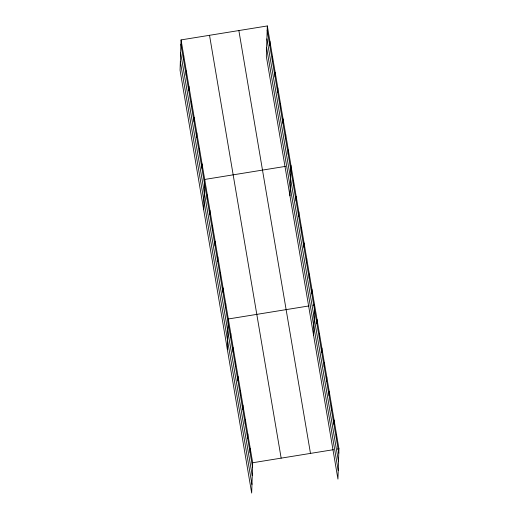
<?xml version="1.0" encoding="UTF-8"?>
<svg xmlns="http://www.w3.org/2000/svg" width="519" height="519" viewBox="0 0 519 519"><rect width="100%" height="100%" fill="white"/><g stroke="black" fill="none" stroke-linecap="round" stroke-linejoin="round"><path stroke-width="0.78" d="M181.06 39.905L180.054 70.214L251.676 493.05L252.682 462.747L181.06 39.905L267.324 25.95L338.946 448.786L337.94 479.095L266.318 56.253L267.324 25.95M183.544 59.743L183.687 55.41M186.172 75.242L186.315 70.915M188.793 90.747L188.942 86.42M191.42 106.252L191.563 101.925M194.048 121.757L194.19 117.424M196.675 137.263L196.818 132.929M199.302 152.768L199.445 148.434M201.923 168.266L202.073 163.939M203.688 209.747L204.694 179.444L285.424 166.385M207.178 199.277L207.321 194.949M209.806 214.782L209.948 210.454M212.433 230.287L212.576 225.953M215.054 245.792L215.203 241.458M217.682 261.291L217.824 256.963M220.309 276.796L220.452 272.469M222.936 292.301L223.079 287.974M225.564 307.806L225.707 303.479M227.328 349.287L228.328 318.977L309.058 305.918M230.624 337.687L230.767 333.354M233.057 352.064L233.2 347.73M235.49 366.44L235.639 362.113M237.929 380.816L238.072 376.489M240.362 395.193L240.505 390.865M242.795 409.569L242.944 405.242M245.234 423.945L245.377 419.618M247.667 438.321L247.81 433.994M250.106 452.698L250.249 448.371M269.809 45.782L269.951 41.455M272.43 61.287L272.579 56.96M275.057 76.793L275.2 72.465M277.684 92.298L277.827 87.964M280.312 107.803L280.455 103.469M282.939 123.301L283.082 118.974M285.56 138.807L285.709 134.479M288.188 154.312L288.33 149.985M289.952 195.793L290.958 165.49M293.443 185.322L293.585 180.988M296.07 200.827L296.213 196.493M298.691 216.332L298.834 211.999M301.318 231.831L301.461 227.504M303.946 247.336L304.089 243.009M306.573 262.841L306.716 258.514M309.201 278.346L309.343 274.013M311.822 293.851L311.964 289.518M313.586 335.326L314.592 305.023L313.009 305.282M316.882 323.733L317.031 319.399M319.321 338.109L319.464 333.775M321.754 352.485L321.897 348.152M324.193 366.862L324.336 362.528M326.626 381.238L326.769 376.904M329.059 395.614L329.202 391.281M331.498 409.991L331.641 405.657M333.931 424.367L334.074 420.033M336.364 438.743L336.507 434.409M252.682 462.747L333.412 449.688M337.363 449.045L338.946 448.786M267.181 30.277L338.803 453.119M266.896 38.854L338.518 461.689M266.604 47.683L338.226 470.519M238.857 30.556L310.479 453.392M209.527 35.298L281.149 458.141M180.917 44.238L252.539 467.074M180.631 52.808L252.253 475.644M180.34 61.638L251.962 484.48"/></g></svg>
